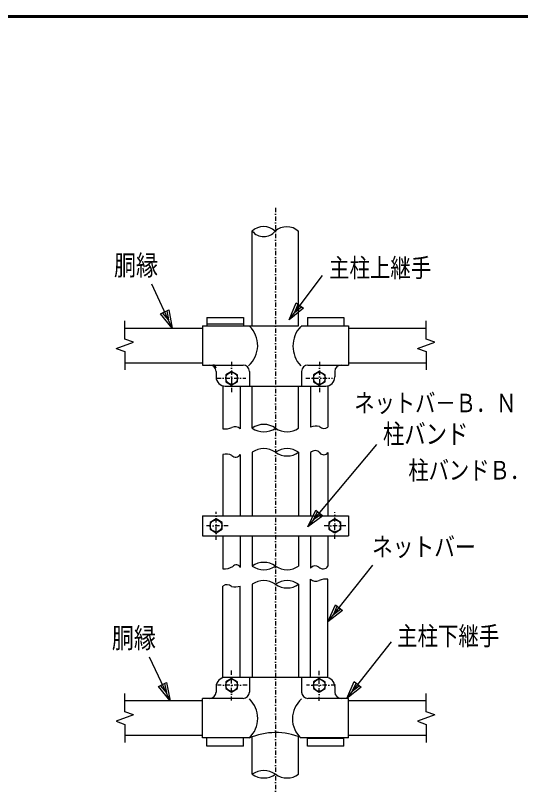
# Model space of a CAD drawing. Units: millimetres, scale not verified. Extents: x -4425 to 4425, y -3150 to 3150.
# Drawn here: x 2241 to 3426, y 1118 to 2925 of the extents above; entities that cross this region are included whole.
import ezdxf
from ezdxf.enums import TextEntityAlignment as Align

# ---------------------------------------------------------------- set-up
doc = ezdxf.new("R2010")
doc.units = ezdxf.units.MM
doc.header["$LTSCALE"] = 20
doc.linetypes.add('USER1', pattern=[1.01, 0.5, -0.25, 0.01, -0.25])
for name, color, linetype, lineweight in [('0-2_1', 7, 'Continuous', 25), ('0-3_0', 7, 'Continuous', 25), ('0-E_WAKU', 7, 'Continuous', 25)]:
    doc.layers.add(name, color=color, linetype=linetype, lineweight=lineweight)
doc.styles.add('ＭＳ ゴシック', font='')
doc.styles.get('ＭＳ ゴシック').set_extended_font_data('MS Gothic')

# ---------------------------------------------------------------- blocks, each defined once
blk = doc.blocks.new('C0')
at = {"layer": '0-2_1', "color": 4}
blk.add_line((137933.8, 113176.5), (136967.4, 115229), dxfattribs=at)
blk.add_lwpolyline([(137766, 114026), (137933.8, 113176.5), (137386, 113847)], close=True, dxfattribs=at)
blk.add_lwpolyline([(137671, 113981.2), (137754.9, 113556.5), (137481, 113891.8)], dxfattribs=at)
blk = doc.blocks.new('C1')
at = {"layer": '0-2_1', "color": 4}
blk.add_line((137833.8, 95690.8), (136867.4, 97743.2), dxfattribs=at)
blk.add_lwpolyline([(137666, 96540.2), (137833.8, 95690.8), (137286, 96361.3)], close=True, dxfattribs=at)
blk.add_lwpolyline([(137571, 96495.5), (137654.9, 96070.8), (137381, 96406)], dxfattribs=at)
blk = doc.blocks.new('C2')
at = {"layer": '0-2_1', "color": 4}
blk.add_line((143419.2, 113558.4), (144982.4, 115640.3), dxfattribs=at)
blk.add_lwpolyline([(144091.5, 114104), (143419.2, 113558.4), (143755.6, 114356.2)], close=True, dxfattribs=at)
blk.add_lwpolyline([(144007.6, 114167.1), (143671.4, 113894.3), (143839.6, 114293.2)], dxfattribs=at)
blk = doc.blocks.new('C3')
at = {"layer": '0-2_1', "color": 4}
blk.add_line((144291.6, 103855.4), (147529.6, 107712.1), dxfattribs=at)
blk.add_lwpolyline([(144992.6, 104363.7), (144291.6, 103855.4), (144670.9, 104633.7)], close=True, dxfattribs=at)
blk.add_lwpolyline([(144912.2, 104431.2), (144561.7, 104177), (144751.3, 104566.2)], dxfattribs=at)
blk = doc.blocks.new('C4')
at = {"layer": '0-2_1', "color": 4}
blk.add_line((145241, 99399), (147344.1, 102056.1), dxfattribs=at)
blk.add_lwpolyline([(145927, 99927.3), (145241, 99399), (145597.6, 100188)], close=True, dxfattribs=at)
blk.add_lwpolyline([(145844.6, 99992.5), (145501.6, 99728.3), (145680, 100122.8)], dxfattribs=at)
blk = doc.blocks.new('C5')
at = {"layer": '0-2_1', "color": 4}
blk.add_line((146119.5, 95798), (148222.7, 98455.1), dxfattribs=at)
blk.add_lwpolyline([(146805.5, 96326.3), (146119.5, 95798), (146476.2, 96586.9)], close=True, dxfattribs=at)
blk.add_lwpolyline([(146723.2, 96391.4), (146380.2, 96127.3), (146558.5, 96521.8)], dxfattribs=at)
blk = doc.blocks.new('C72')
at = {"layer": '0-2_1', "color": 4}
blk.add_line((137833.8, 95690.8), (136867.4, 97743.2), dxfattribs=at)
blk.add_lwpolyline([(137666, 96540.2), (137833.8, 95690.8), (137286, 96361.3)], close=True, dxfattribs=at)
blk.add_lwpolyline([(137571, 96495.5), (137654.9, 96070.8), (137381, 96406)], dxfattribs=at)
blk = doc.blocks.new('C73')
at = {"layer": '0-2_1', "color": 4}
blk.add_line((146119.5, 95798), (148222.7, 98455.1), dxfattribs=at)
blk.add_lwpolyline([(146805.5, 96326.3), (146119.5, 95798), (146476.2, 96586.9)], close=True, dxfattribs=at)
blk.add_lwpolyline([(146723.2, 96391.4), (146380.2, 96127.3), (146558.5, 96521.8)], dxfattribs=at)

msp = doc.modelspace()

# ---------------------------------------------------------------- linework, layer by layer
at = {"layer": '0-2_1', "color": 4, "linetype": 'USER1'}
for p, q in [((2851.15, 2473.36), (2851.15, 1090.28)), ((2748.29, 2112.11), (2748.29, 2036.92)), ((2954.29, 2112.11), (2954.29, 2036.92)), ((2713.76, 2073.69), (2781.39, 2073.69)), ((2922.03, 2073.69), (2984.65, 2073.69)), ((2711.86, 1694.93), (2711.86, 1760.45)), ((2711.86, 1694.93), (2711.86, 1760.45)), ((2990.43, 1697.12), (2990.43, 1759.71)), ((2990.43, 1697.12), (2990.43, 1759.71)), ((2739.98, 1727.62), (2682.64, 1727.62)), ((2739.98, 1727.62), (2682.64, 1727.62)), ((3016.06, 1727.62), (2962.52, 1727.62)), ((3016.06, 1727.62), (2962.52, 1727.62)), ((2748.29, 1317.56), (2748.29, 1389.3)), ((2954, 1316.82), (2954, 1387.1)), ((2784.41, 1353.69), (2714.92, 1353.69)), ((2991.76, 1353.69), (2923.78, 1353.69))]:
    msp.add_line(p, q, dxfattribs=at)
at = {"layer": '0-2_1'}
for p, q in [((2796.72, 2196.9), (2796.72, 2419.33)), ((2905.57, 2196.9), (2905.57, 2419.33)), ((2690.43, 2216.19), (2690.43, 2196.9)), ((2690.43, 2216.19), (2776.15, 2216.19)), ((2776.15, 2216.19), (2776.15, 2196.9)), ((2926.14, 2216.19), (2926.14, 2196.9)), ((2926.14, 2216.19), (3011.86, 2216.19)), ((3011.86, 2216.19), (3011.86, 2196.9)), ((2497.57, 2191.54), (2679.72, 2191.54)), ((2679.72, 2196.9), (2679.72, 2104.76)), ((2679.72, 2196.9), (2905.57, 2196.9)), ((2690.43, 2201.19), (2776.15, 2201.19)), ((2911.79, 2196.9), (3022.57, 2196.9)), ((3022.57, 2196.9), (3022.57, 2104.76)), ((3022.57, 2191.54), (3204.72, 2191.54)), ((2497.57, 2110.12), (2679.72, 2110.12)), ((2679.72, 2104.76), (2774.97, 2104.76)), ((2927.32, 2104.76), (3022.57, 2104.76)), ((3022.57, 2110.12), (3204.72, 2110.12)), ((2711.86, 2089.76), (2711.86, 2076.9)), ((2711.86, 2089.76), (2711.86, 2076.9)), ((2748.29, 2089.77), (2734.36, 2081.73)), ((2734.36, 2081.73), (2734.36, 2065.65)), ((2762.22, 2081.73), (2748.29, 2089.77)), ((2762.22, 2065.65), (2762.22, 2081.73)), ((2789.97, 2089.76), (2789.97, 2055.47)), ((2912.32, 2089.76), (2912.32, 2055.47)), ((2954, 2089.77), (2940.07, 2081.73)), ((2940.07, 2081.73), (2940.07, 2065.65)), ((2967.93, 2081.73), (2954, 2089.77)), ((2967.93, 2065.65), (2967.93, 2081.73)), ((2990.43, 2089.76), (2990.43, 2076.9)), ((2990.43, 2089.76), (2990.43, 2076.9)), ((2734.36, 2065.65), (2748.29, 2057.6)), ((2748.29, 2057.6), (2762.22, 2065.65)), ((2940.07, 2065.65), (2954, 2057.6)), ((2954, 2057.6), (2967.93, 2065.65)), ((2727.93, 2055.47), (2727.93, 1954.99)), ((2733.29, 2055.47), (2912.32, 2055.47)), ((2768.64, 2055.47), (2768.64, 1954.99)), ((2796.72, 1956.9), (2796.72, 2055.47)), ((2905.57, 1956.9), (2905.57, 2055.47)), ((2911.79, 2055.47), (2969, 2055.47)), ((2933.65, 2055.47), (2933.65, 1959.27)), ((2974.36, 2055.47), (2974.36, 1959.27)), ((2796.72, 1900.12), (2796.72, 1751.19)), ((2905.57, 1900.12), (2905.57, 1751.19)), ((2933.65, 1899.27), (2933.65, 1751.19)), ((2974.36, 1899.27), (2974.36, 1751.19)), ((2727.93, 1894.99), (2727.93, 1751.19)), ((2768.64, 1894.99), (2768.64, 1751.19)), ((2679.72, 1751.19), (2679.72, 1704.04)), ((2679.72, 1751.19), (2679.72, 1704.04)), ((2711.86, 1743.7), (2697.93, 1735.66)), ((2697.93, 1735.66), (2697.93, 1719.57)), ((2725.79, 1735.66), (2711.86, 1743.7)), ((2725.79, 1719.57), (2725.79, 1735.66)), ((2990.43, 1743.7), (2976.5, 1735.66)), ((2976.5, 1735.66), (2976.5, 1719.57)), ((3004.36, 1735.66), (2990.43, 1743.7)), ((3004.36, 1719.57), (3004.36, 1735.66)), ((2697.93, 1719.57), (2711.86, 1711.53)), ((2711.86, 1711.53), (2725.79, 1719.57)), ((2976.5, 1719.57), (2990.43, 1711.53)), ((2990.43, 1711.53), (3004.36, 1719.57)), ((2679.72, 1704.04), (3022.57, 1704.04)), ((2679.72, 1704.04), (3022.57, 1704.04)), ((2727.93, 1704.04), (2727.93, 1626.61)), ((2768.64, 1704.04), (2768.64, 1629.76)), ((2796.72, 1704.04), (2796.72, 1633.33)), ((2905.57, 1704.04), (2905.57, 1633.33)), ((2933.65, 1704.04), (2933.65, 1628.5)), ((2974.36, 1704.04), (2974.36, 1632.9)), ((2796.72, 1590.47), (2796.72, 1371.9)), ((2905.57, 1590.47), (2905.57, 1371.9)), ((2933.65, 1371.9), (2933.65, 1602.67)), ((2974.36, 1371.9), (2974.36, 1602.67)), ((2727.93, 1371.9), (2727.93, 1586.29)), ((2768.64, 1371.9), (2768.64, 1586.29)), ((2969, 1371.9), (2733.29, 1371.9)), ((2748.29, 1369.77), (2734.36, 1361.73)), ((2734.36, 1361.73), (2734.36, 1345.65)), ((2762.22, 1361.73), (2748.29, 1369.77)), ((2762.22, 1345.65), (2762.22, 1361.73)), ((2789.97, 1371.9), (2789.96, 1337.62)), ((2912.32, 1371.9), (2912.32, 1337.62)), ((2954, 1369.77), (2940.07, 1361.73)), ((2940.07, 1361.73), (2940.07, 1345.65)), ((2967.93, 1361.73), (2954, 1369.77)), ((2967.93, 1345.65), (2967.93, 1361.73)), ((2711.86, 1350.47), (2711.86, 1337.62)), ((2734.36, 1345.65), (2748.29, 1337.6)), ((2748.29, 1337.6), (2762.22, 1345.65)), ((2940.07, 1345.65), (2954, 1337.6)), ((2954, 1337.6), (2967.93, 1345.65)), ((2990.43, 1350.47), (2990.43, 1337.62)), ((2679.72, 1230.47), (2679.72, 1322.62)), ((2774.97, 1322.62), (2679.72, 1322.62)), ((3022.57, 1322.62), (2927.32, 1322.62)), ((3022.57, 1230.47), (3022.57, 1322.62)), ((2679.72, 1317.26), (2497.57, 1317.26)), ((3204.72, 1317.26), (3022.57, 1317.26)), ((2679.72, 1235.62), (2497.57, 1235.62)), ((2791.55, 1230.47), (2679.72, 1230.47)), ((2690.43, 1210.54), (2690.43, 1230.47)), ((2776.15, 1210.54), (2776.14, 1230.47)), ((2796.72, 1144.76), (2796.72, 1232.56)), ((2905.57, 1144.76), (2905.57, 1232.56)), ((3022.57, 1230.47), (2910.24, 1230.47)), ((2926.14, 1210.54), (2926.14, 1230.47)), ((3011.86, 1210.54), (3011.86, 1230.47)), ((3204.72, 1235.83), (3022.57, 1235.83)), ((3011.86, 1228.33), (2926.14, 1228.33)), ((2776.15, 1210.54), (2690.43, 1210.54)), ((3011.86, 1210.54), (2926.14, 1210.54))]:
    msp.add_line(p, q, dxfattribs=at)
at = {"layer": '0-2_1', "color": 4}
for p, q in [((2497.57, 2165.49), (2497.57, 2208.34)), ((3204.72, 2165.49), (3204.72, 2208.34)), ((2477.44, 2143.5), (2517.71, 2158.16)), ((2517.71, 2158.16), (2497.57, 2165.49)), ((3184.58, 2143.5), (3224.85, 2158.16)), ((3224.85, 2158.16), (3204.72, 2165.49)), ((2517.71, 1283.87), (2477.44, 1269.22)), ((3224.85, 1283.87), (3184.58, 1269.22)), ((2477.44, 1269.22), (2497.57, 1261.89)), ((3184.58, 1269.22), (3204.72, 1261.89)), ((2497.57, 1261.89), (2497.57, 1219.03)), ((3204.72, 1261.89), (3204.72, 1219.03))]:
    msp.add_line(p, q, dxfattribs=at)
for points in [[(2477.44, 2143.5), (2497.57, 2136.17), (2497.57, 2093.31)], [(3184.58, 2143.5), (3204.72, 2136.17), (3204.72, 2093.31)], [(2517.71, 1283.87), (2497.57, 1291.2), (2497.57, 1334.06)], [(3224.85, 1283.87), (3204.72, 1291.2), (3204.72, 1334.06)]]:
    msp.add_lwpolyline(points, dxfattribs=at)
at = {"layer": '0-2_1'}
msp.add_lwpolyline([(2679.72, 1751.19), (3022.57, 1751.19), (3022.57, 1704.04)], dxfattribs=at)
msp.add_lwpolyline([(2679.72, 1751.19), (3022.57, 1751.19), (3022.57, 1704.04)], dxfattribs=at)
for centre in [(2748.29, 2073.69), (2954, 2073.69), (2711.86, 1727.62), (2711.86, 1727.62), (2990.43, 1727.62), (2990.43, 1727.62), (2748.29, 1353.69), (2954, 1353.69)]:
    msp.add_circle(centre, 13.93, dxfattribs=at)
for centre, radius, start, end in [((2823.26, 2390.72), 39.03, 45.88157, 134.08995), ((2877.55, 2387.98), 41.23, 47.60405, 131.73006), ((2823.52, 2440.24), 34.18, 218.36199, 321.76013), ((2745.85, 2150.55), 63.53, 311.73038, 45.80405), ((2959.42, 2149.13), 67.21, 136.84012, 223.16643), ((2696.86, 2089.76), 15, 0, 90), ((2704.36, 2097.26), 7.5, 0, 90), ((2774.97, 2089.76), 15, 0, 90), ((2927.32, 2089.76), 15, 90, 180), ((3005.43, 2089.76), 15, 90, 180), ((2733.29, 2076.9), 21.43, 180, 270), ((2969, 2076.9), 21.43, 270, 0), ((2733.29, 1350.47), 21.43, 90, 180), ((2969, 1350.47), 21.43, 0, 90), ((2696.86, 1337.62), 15, 270, 0), ((2774.97, 1337.62), 15, 270, 0), ((2927.32, 1337.62), 15, 180, 270), ((3005.43, 1337.62), 15, 180, 270), ((2747.35, 1275.92), 62.28, 313.15747, 46.88696), ((2951.92, 1274.92), 60.94, 130.33827, 228.5688), ((2851.15, 1090.28), 152.33, 66.62423, 113.95795)]:
    msp.add_arc(centre, radius, start, end, dxfattribs=at)
at = {"layer": '0-2_1', "color": 4}
for centre, radius, start, end in [((2730.86, 2001.52), 46.63, 266.40433, 292.51282), ((2755.95, 1941), 18.89, 47.77401, 112.5283), ((2823.93, 1917.98), 47.49, 55.03597, 124.96473), ((2823.93, 1995.82), 47.49, 235.03528, 304.96435), ((2878.36, 1995.82), 47.49, 235.03604, 304.96481), ((2945.88, 1923.74), 37.58, 76.84252, 108.99897), ((2965, 1971.06), 15.05, 225.44725, 308.45767), ((2823.93, 1861.2), 47.49, 55.03597, 124.96473), ((2878.36, 1861.2), 47.49, 55.03519, 124.96473), ((2878.36, 1939.03), 47.49, 235.03604, 304.96481), ((2944.06, 1890.04), 13.92, 38.6186, 138.4232), ((2964.42, 1907.02), 12.6, 221.17502, 322.06772), ((2735.41, 1867.3), 28.68, 62.15757, 105.12089), ((2757.81, 1901.64), 12.72, 224.93881, 328.44345), ((2730.29, 1667.85), 41.31, 266.71991, 300.14752), ((2759.09, 1625.3), 10.54, 24.96084, 139.69595), ((2823.93, 1594.41), 47.49, 55.03597, 124.96473), ((2823.93, 1672.25), 47.49, 235.03528, 304.96435), ((2878.36, 1672.25), 47.49, 235.03604, 304.96481), ((2944.77, 1618.94), 14.66, 55.19426, 139.33984), ((2963.01, 1640.1), 13.44, 222.71982, 327.64319), ((2823.93, 1551.56), 47.49, 55.03597, 124.96473), ((2878.36, 1551.56), 47.49, 55.03519, 124.96473), ((2878.36, 1629.39), 47.49, 235.03604, 304.96481), ((2946.34, 1616.66), 18.89, 227.77408, 292.52838), ((2971.44, 1556.13), 46.63, 86.40426, 112.51272), ((2737.29, 1574.5), 15.05, 45.44718, 128.45758), ((2756.41, 1621.83), 37.58, 256.84259, 288.99902), ((2823.93, 1105.84), 47.49, 55.03597, 124.96473), ((2823.93, 1183.68), 47.49, 235.03528, 304.96435), ((2878.36, 1183.68), 47.49, 235.03604, 304.96481)]:
    msp.add_arc(centre, radius, start, end, dxfattribs=at)
at = {"layer": '0-E_WAKU'}
msp.add_line((-4048, 2923), (4198, 2923), dxfattribs=at)
msp.add_lwpolyline([(-4050, 2925), (4200, 2925), (4200, -2925), (-4050, -2925)], close=True, dxfattribs=at)
msp.add_lwpolyline([(-4046, -2921), (-4046, 2921), (4196, 2921)], dxfattribs=at)

# ---------------------------------------------------------------- block references
at = {"layer": '0-3_0', "xscale": 0.05, "yscale": 0.05}
for name in ['C2', 'C0', 'C3', 'C4', 'C5', 'C73', 'C1', 'C72']:
    msp.add_blockref(name, (-4287.69, -3467.28), dxfattribs=at)

# ---------------------------------------------------------------- texts
at = {"layer": '0-2_1', "color": 4, "style": 'ＭＳ ゴシック', "width": 0.8}
for s, height, p in [('胴縁', 47.36, (2472.15, 2300.99)), ('主柱上継手', 43.99, (2976.85, 2297.63)), ('主柱上継手', 43.99, (2976.85, 2297.63)), ('ネットバ－Ｂ．Ｎ', 43.6, (3036.14, 1980.81)), ('柱バンド', 45.92, (3103.38, 1906.37)), ('柱バンドＢ．Ｎ', 43.63, (3163.15, 1823.17)), ('ネットバー', 44.57, (3077.82, 1642.67)), ('胴縁', 47.36, (2467.15, 1426.7)), ('胴縁', 47.36, (2467.15, 1426.7)), ('主柱下継手', 43.99, (3136.63, 1433.96)), ('主柱下継手', 43.99, (3136.63, 1433.96))]:
    msp.add_text(s, height=height, dxfattribs=at).set_placement(p, align=Align.BOTTOM_LEFT)

doc.saveas('drawing.dxf')
